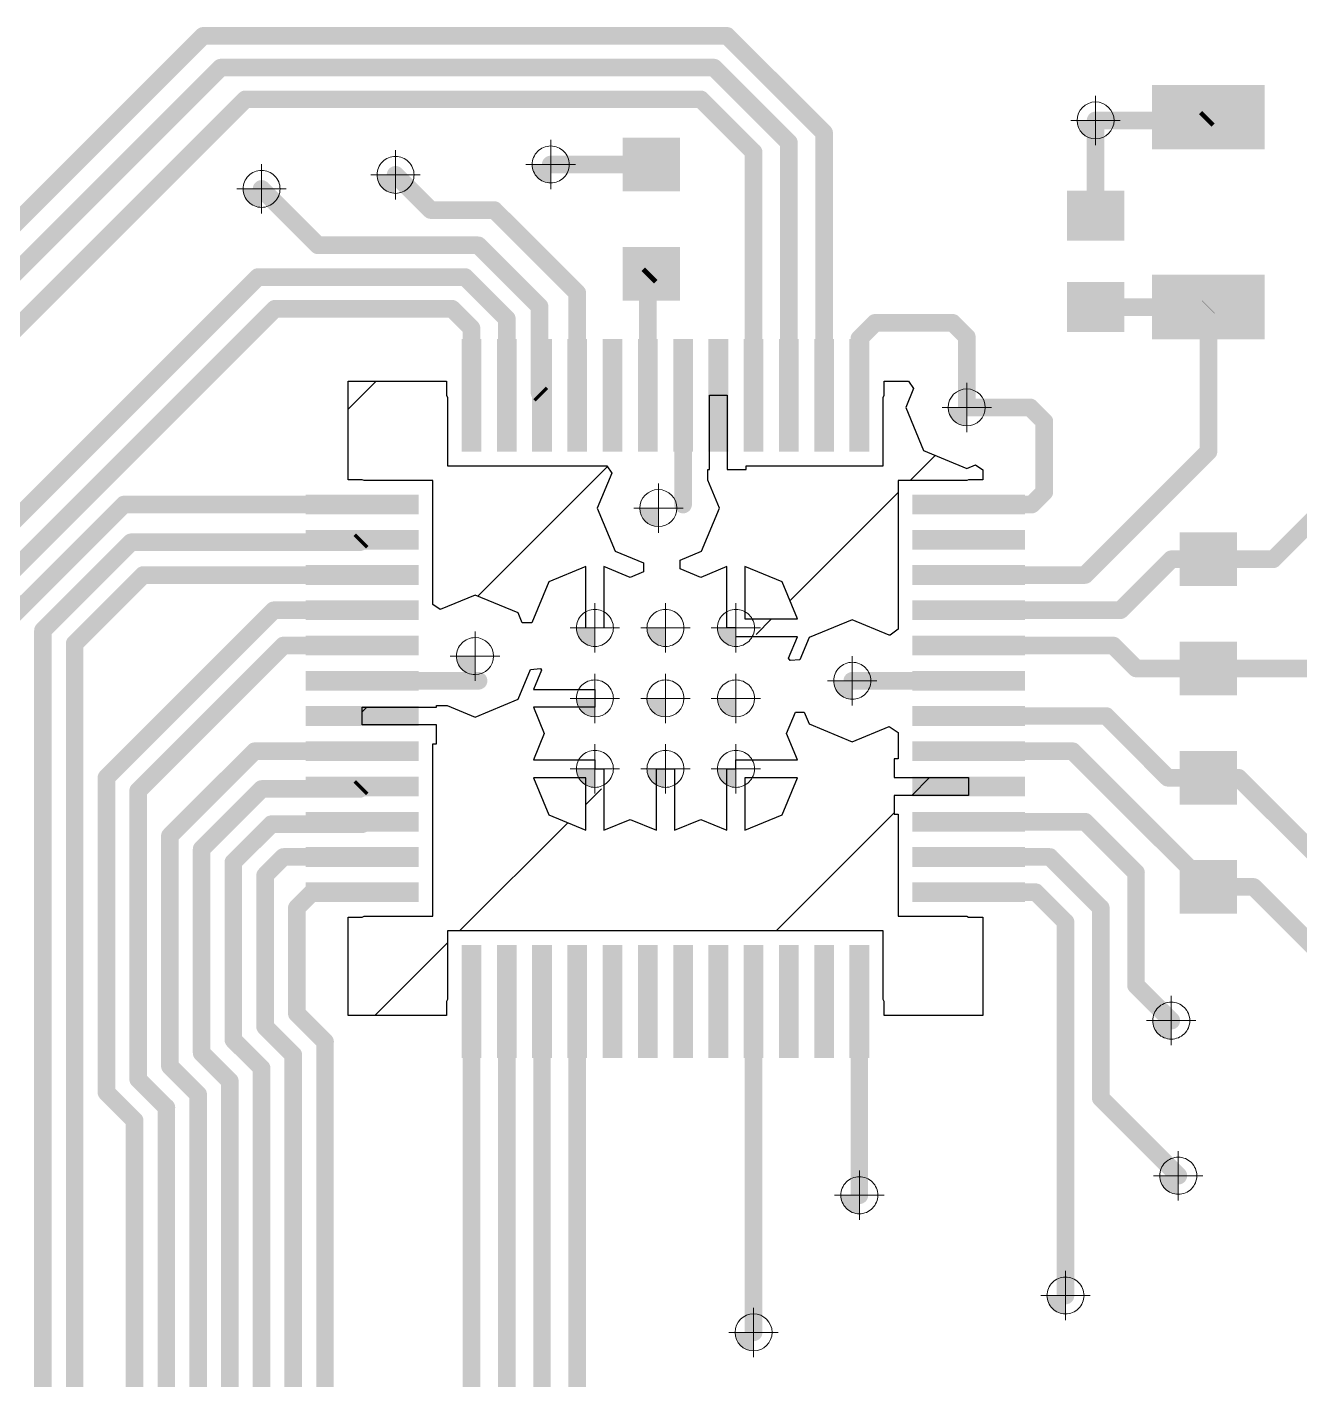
# Model space of a CAD drawing. Header units: millimetres. Extents: x 1557 to 2774, y 1107 to 1474.
# Drawn here: x 1693.35 to 1711.39, y 1402.87 to 1422.07 of the extents above; entities that cross this region are included whole.
import ezdxf

# ---------------------------------------------------------------- set-up
doc = ezdxf.new("R2010")
doc.units = ezdxf.units.MM
for name, color, linetype in [('PDF _Геометрия', 7, 'Continuous'), ('PDF _Сплошная заливка', 7, 'Continuous'), ('TopLayer', 1, 'Continuous')]:
    doc.layers.add(name, color=color, linetype=linetype)

msp = doc.modelspace()

# ---------------------------------------------------------------- hatches: boundary and pattern name
h = msp.add_hatch()
h.set_pattern_fill('ANSI31', color=256)
h.set_pattern_definition([(45, (43.5572, -8.7), (-2.245064, 2.245064), [])])
h.paths.add_polyline_path([(1705.697, 1410.452), (1705.697, 1410.898), (1705.643, 1410.898), (1705.643, 1411.165), (1706.697, 1411.165), (1706.697, 1411.419), (1705.643, 1411.419), (1705.643, 1411.686), (1705.697, 1411.686), (1705.697, 1412.06), (1705.572, 1412.143), (1705.047, 1411.926), (1704.435, 1412.179), (1704.366, 1412.346), (1704.241, 1412.346), (1704.114, 1412.042), (1704.269, 1411.669), (1703.669, 1411.669, -0.109718), (1703.697, 1411.542, -0.109718), (1703.669, 1411.415), (1704.269, 1411.415), (1704.051, 1410.888), (1703.524, 1410.67), (1703.524, 1411.27, -0.222109), (1703.27, 1411.27), (1703.27, 1410.67), (1702.897, 1410.824), (1702.524, 1410.67), (1702.524, 1411.27, -0.222109), (1702.27, 1411.27), (1702.27, 1410.67), (1701.897, 1410.824), (1701.524, 1410.67), (1701.524, 1411.27, -0.222109), (1701.27, 1411.27), (1701.27, 1410.67), (1700.743, 1410.888), (1700.525, 1411.415), (1701.125, 1411.415, -0.109718), (1701.097, 1411.542, -0.109718), (1701.125, 1411.669), (1700.525, 1411.669), (1700.68, 1412.042), (1700.525, 1412.415), (1701.125, 1412.415, -0.109718), (1701.097, 1412.542, -0.109718), (1701.125, 1412.669), (1700.525, 1412.669), (1700.639, 1412.944), (1700.625, 1412.966), (1700.484, 1412.952), (1700.309, 1412.529), (1699.697, 1412.276), (1699.301, 1412.44), (1699.151, 1412.44), (1699.151, 1412.419), (1698.097, 1412.419), (1698.097, 1412.165), (1699.151, 1412.165), (1699.151, 1411.898), (1699.097, 1411.898), (1699.097, 1410.952), (1699.097, 1409.952), (1699.097, 1409.452), (1698.125, 1409.452), (1698.097, 1409.44), (1697.897, 1409.44), (1697.897, 1408.042), (1699.295, 1408.042), (1699.295, 1408.242), (1699.307, 1408.27), (1699.307, 1409.242), (1705.487, 1409.242), (1705.487, 1408.27), (1705.499, 1408.242), (1705.499, 1408.042), (1706.897, 1408.042), (1706.897, 1409.44), (1706.697, 1409.44), (1706.669, 1409.452), (1705.697, 1409.452)])
h.paths.add_polyline_path([(1705.697, 1415.632), (1706.669, 1415.632), (1706.697, 1415.643), (1706.897, 1415.643), (1706.897, 1415.786), (1706.793, 1415.855), (1706.67, 1415.804), (1706.058, 1416.058), (1705.804, 1416.67), (1705.915, 1416.938), (1705.846, 1417.042), (1705.499, 1417.042), (1705.499, 1416.842), (1705.487, 1416.813), (1705.487, 1415.842), (1703.541, 1415.842), (1703.541, 1415.788), (1703.274, 1415.788), (1703.274, 1416.842), (1703.02, 1416.842), (1703.02, 1415.788), (1702.999, 1415.788), (1702.999, 1415.638), (1703.163, 1415.242), (1702.909, 1414.629), (1702.607, 1414.504), (1702.607, 1414.379), (1702.897, 1414.259), (1703.27, 1414.413), (1703.27, 1413.813, -0.222109), (1703.524, 1413.813), (1703.524, 1414.413), (1704.051, 1414.195), (1704.269, 1413.669), (1703.669, 1413.669, -0.109718), (1703.697, 1413.542, -0.109718), (1703.669, 1413.415), (1704.269, 1413.415), (1704.143, 1413.112), (1704.165, 1413.078), (1704.305, 1413.091), (1704.435, 1413.404), (1705.047, 1413.658), (1705.572, 1413.44), (1705.582, 1413.441), (1705.697, 1413.524), (1705.697, 1414.452)])
h.paths.add_polyline_path([(1701.431, 1415.242), (1701.637, 1415.738), (1701.567, 1415.842), (1699.307, 1415.842), (1699.307, 1416.813), (1699.295, 1416.842), (1699.295, 1417.042), (1697.897, 1417.042), (1697.897, 1415.643), (1698.097, 1415.643), (1698.125, 1415.632), (1699.097, 1415.632), (1699.097, 1414.452), (1699.097, 1413.872), (1699.201, 1413.802), (1699.697, 1414.008), (1700.309, 1413.754), (1700.367, 1413.614), (1700.503, 1413.614), (1700.743, 1414.195), (1701.27, 1414.413), (1701.27, 1413.813, -0.222109), (1701.524, 1413.813), (1701.524, 1414.413), (1701.897, 1414.259), (1702.087, 1414.338), (1702.087, 1414.463), (1701.685, 1414.629)])
h.paths.add_polyline_path([(1676.17, 1350.425), (1676.012, 1350.807), (1676.17, 1351.19), (1676.553, 1351.348), (1677.322, 1351.348), (1677.322, 1351.536), (1676.553, 1351.536), (1676.17, 1351.695), (1676.012, 1352.077), (1676.17, 1352.46), (1676.553, 1352.618), (1677.322, 1352.618), (1677.322, 1352.806), (1676.553, 1352.806), (1676.17, 1352.965), (1676.012, 1353.347), (1676.17, 1353.73), (1676.553, 1353.888), (1677.322, 1353.888), (1677.322, 1354.076), (1676.553, 1354.076), (1676.17, 1354.235), (1676.012, 1354.617), (1676.17, 1355), (1676.553, 1355.158), (1677.322, 1355.158), (1677.322, 1355.346), (1676.553, 1355.346), (1676.17, 1355.505), (1676.012, 1355.887), (1676.17, 1356.27), (1676.553, 1356.428), (1677.322, 1356.428), (1677.322, 1356.616), (1676.553, 1356.616), (1676.17, 1356.775), (1676.157, 1356.805), (1676.083, 1356.805), (1675.834, 1356.908), (1675.521, 1357.221), (1675.418, 1357.47), (1675.418, 1358.97), (1672.476, 1358.97), (1672.451, 1358.845), (1672.535, 1358.81), (1672.694, 1358.427), (1672.535, 1358.045), (1672.153, 1357.886), (1671.322, 1357.886), (1671.322, 1357.757), (1671.551, 1357.757), (1671.551, 1357.157), (1671.597, 1357.157, -0.169966), (1671.624, 1357.189, -0.766507), (1671.74, 1357.157), (1672.003, 1357.157, -0.257933), (1672.073, 1357.284), (1671.805, 1357.284), (1671.805, 1357.757), (1672.153, 1357.757), (1672.577, 1357.581), (1672.7, 1357.284), (1672.233, 1357.284, -0.257933), (1672.303, 1357.157, -0.257916), (1672.233, 1357.03), (1672.7, 1357.03), (1672.577, 1356.733), (1672.153, 1356.558), (1671.805, 1356.558), (1671.805, 1357.03), (1672.073, 1357.03, -0.257916), (1672.003, 1357.157), (1671.74, 1357.157, -0.267396), (1671.709, 1357.103, -0.766507), (1671.593, 1357.135), (1671.551, 1357.135), (1671.551, 1356.558), (1671.322, 1356.558), (1671.322, 1356.428), (1672.153, 1356.428), (1672.535, 1356.27), (1672.694, 1355.887), (1672.535, 1355.505), (1672.153, 1355.346), (1671.322, 1355.346), (1671.322, 1355.158), (1672.153, 1355.158), (1672.535, 1355), (1672.694, 1354.617), (1672.535, 1354.235), (1672.153, 1354.076), (1671.322, 1354.076), (1671.322, 1353.888), (1672.153, 1353.888), (1672.535, 1353.73), (1672.694, 1353.347), (1672.535, 1352.965), (1672.153, 1352.806), (1671.322, 1352.806), (1671.322, 1352.618), (1672.153, 1352.618), (1672.535, 1352.46), (1672.694, 1352.077), (1672.535, 1351.695), (1672.153, 1351.536), (1671.322, 1351.536), (1671.322, 1351.348), (1672.153, 1351.348), (1672.535, 1351.19), (1672.694, 1350.807), (1672.535, 1350.425), (1672.153, 1350.266), (1671.322, 1350.266), (1671.322, 1350.078), (1672.153, 1350.078), (1672.535, 1349.92), (1672.694, 1349.537), (1672.535, 1349.155), (1672.391, 1349.095), (1672.416, 1348.97), (1674.453, 1348.97), (1674.453, 1349.425, -0.414214), (1674.39, 1349.487, -1), (1674.515, 1349.487, -0.414214), (1674.453, 1349.425), (1674.453, 1348.97), (1676.289, 1348.97), (1676.314, 1349.095), (1676.17, 1349.155), (1676.012, 1349.537), (1676.17, 1349.92), (1676.541, 1350.073), (1676.541, 1350.271)])
h.paths.add_polyline_path([(1674.48, 1351.21), (1674.48, 1351.81, -0.222109), (1674.226, 1351.81), (1674.226, 1351.21), (1673.699, 1351.429), (1673.481, 1351.955), (1674.081, 1351.955, -0.109718), (1674.053, 1352.082, -0.109718), (1674.081, 1352.209), (1673.481, 1352.209), (1673.615, 1352.532), (1673.481, 1352.855), (1674.081, 1352.855, -0.109718), (1674.053, 1352.982, -0.109718), (1674.081, 1353.109), (1673.481, 1353.109), (1673.635, 1353.482), (1673.481, 1353.855), (1674.081, 1353.855, -0.109718), (1674.053, 1353.982, -0.109718), (1674.081, 1354.109), (1673.481, 1354.109), (1673.615, 1354.432), (1673.481, 1354.755), (1674.081, 1354.755, -0.109718), (1674.053, 1354.882, -0.109718), (1674.081, 1355.009), (1673.481, 1355.009), (1673.615, 1355.332), (1673.481, 1355.655), (1674.081, 1355.655, -0.109718), (1674.053, 1355.782, -0.109718), (1674.081, 1355.909), (1673.481, 1355.909), (1673.699, 1356.436), (1674.226, 1356.654), (1674.226, 1356.054, -0.222109), (1674.48, 1356.054), (1674.48, 1356.654), (1675.006, 1356.436), (1675.224, 1355.909), (1674.624, 1355.909, -0.109718), (1674.653, 1355.782, -0.109718), (1674.624, 1355.655), (1675.224, 1355.655), (1675.091, 1355.332), (1675.224, 1355.009), (1674.624, 1355.009, -0.109718), (1674.653, 1354.882, -0.109718), (1674.624, 1354.755), (1675.224, 1354.755), (1675.091, 1354.432), (1675.224, 1354.109), (1674.624, 1354.109, -0.109718), (1674.653, 1353.982, -0.109718), (1674.624, 1353.855), (1675.224, 1353.855), (1675.07, 1353.482), (1675.224, 1353.109), (1674.624, 1353.109, -0.109718), (1674.653, 1352.982, -0.109718), (1674.624, 1352.855), (1675.224, 1352.855), (1675.091, 1352.532), (1675.224, 1352.209), (1674.624, 1352.209, -0.109718), (1674.653, 1352.082, -0.109718), (1674.624, 1351.955), (1675.224, 1351.955), (1675.006, 1351.429)], flags=16)
h.paths.add_polyline_path([(1674.178, 1352.082, -1), (1674.528, 1352.082, -1)], flags=0)
h.paths.add_polyline_path([(1674.178, 1352.982, -1), (1674.528, 1352.982, -1)], flags=0)
h.paths.add_polyline_path([(1674.178, 1353.982, -1), (1674.528, 1353.982, -1)], flags=0)
h.paths.add_polyline_path([(1674.178, 1354.882, -1), (1674.528, 1354.882, -1)], flags=0)
h.paths.add_polyline_path([(1674.178, 1355.782, -1), (1674.528, 1355.782, -1)], flags=0)
at = {"layer": 'PDF _Сплошная заливка', "transparency": 33554559}
for points in [[(1708.235, 1420.742, 0.414208), (1708.497, 1420.479), (1708.497, 1420.479), (1708.497, 1420.479), (1708.497, 1420.742), (1708.497, 1420.742)], [(1700.508, 1420.116, 0.198956), (1700.584, 1419.931), (1700.584, 1419.931, 0.19888), (1700.77, 1419.854), (1700.77, 1419.854), (1700.77, 1419.854), (1700.77, 1420.116), (1700.77, 1420.116)], [(1698.308, 1419.97, 0.19888), (1698.384, 1419.784), (1698.384, 1419.784, 0.198906), (1698.57, 1419.707), (1698.57, 1419.707), (1698.57, 1419.707), (1698.57, 1419.97), (1698.57, 1419.97)], [(1696.408, 1419.77, 0.414259), (1696.67, 1419.508), (1696.67, 1419.508), (1696.67, 1419.508), (1696.67, 1419.77), (1696.67, 1419.77)], [(1706.408, 1416.67, 0.198956), (1706.484, 1416.484), (1706.484, 1416.484, 0.19888), (1706.67, 1416.408), (1706.67, 1416.408), (1706.67, 1416.408), (1706.67, 1416.67), (1706.67, 1416.67)], [(1702.035, 1415.242, 0.198988), (1702.111, 1415.056), (1702.111, 1415.056, 0.198988), (1702.297, 1414.979), (1702.297, 1414.979), (1702.297, 1414.979), (1702.297, 1415.242), (1702.297, 1415.242)], [(1701.135, 1413.542, 0.414186), (1701.397, 1413.279), (1701.397, 1413.279), (1701.397, 1413.279), (1701.397, 1413.542), (1701.397, 1413.542)], [(1702.135, 1413.542, 0.414208), (1702.397, 1413.279), (1702.397, 1413.279), (1702.397, 1413.279), (1702.397, 1413.542), (1702.397, 1413.542)], [(1703.135, 1413.542, 0.198988), (1703.211, 1413.356), (1703.211, 1413.356, 0.198988), (1703.397, 1413.279), (1703.397, 1413.279), (1703.397, 1413.279), (1703.397, 1413.542), (1703.397, 1413.542)], [(1699.435, 1413.142, 0.414259), (1699.697, 1412.879), (1699.697, 1412.879), (1699.697, 1412.879), (1699.697, 1413.142), (1699.697, 1413.142)], [(1704.785, 1412.792, 0.198988), (1704.861, 1412.606), (1704.861, 1412.606, 0.198988), (1705.047, 1412.529), (1705.047, 1412.529), (1705.047, 1412.529), (1705.047, 1412.792), (1705.047, 1412.792)], [(1701.135, 1412.542, 0.414236), (1701.397, 1412.279), (1701.397, 1412.279), (1701.397, 1412.279), (1701.397, 1412.542), (1701.397, 1412.542)], [(1702.135, 1412.542, 0.414259), (1702.397, 1412.279), (1702.397, 1412.279), (1702.397, 1412.279), (1702.397, 1412.542), (1702.397, 1412.542)], [(1703.135, 1412.542, 0.414208), (1703.397, 1412.279), (1703.397, 1412.279), (1703.397, 1412.279), (1703.397, 1412.542), (1703.397, 1412.542)], [(1701.135, 1411.542, 0.414186), (1701.397, 1411.279), (1701.397, 1411.279), (1701.397, 1411.279), (1701.397, 1411.542), (1701.397, 1411.542)], [(1702.135, 1411.542, 0.19888), (1702.211, 1411.356), (1702.211, 1411.356, 0.198956), (1702.397, 1411.279), (1702.397, 1411.279), (1702.397, 1411.279), (1702.397, 1411.542), (1702.397, 1411.542)], [(1703.135, 1411.542, 0.198988), (1703.211, 1411.356), (1703.211, 1411.356, 0.198988), (1703.397, 1411.279), (1703.397, 1411.279), (1703.397, 1411.279), (1703.397, 1411.542), (1703.397, 1411.542)], [(1709.308, 1407.97, 0.414259), (1709.57, 1407.707), (1709.57, 1407.707), (1709.57, 1407.707), (1709.57, 1407.97), (1709.57, 1407.97)], [(1709.408, 1405.77, 0.198797), (1709.484, 1405.584), (1709.484, 1405.584, 0.198898), (1709.67, 1405.507), (1709.67, 1405.507), (1709.67, 1405.507), (1709.67, 1405.77), (1709.67, 1405.77)], [(1704.885, 1405.493, 0.19888), (1704.961, 1405.307), (1704.961, 1405.307, 0.198956), (1705.147, 1405.23), (1705.147, 1405.23), (1705.147, 1405.23), (1705.147, 1405.493), (1705.147, 1405.493)], [(1707.808, 1404.07, 0.414158), (1708.07, 1403.807), (1708.07, 1403.807), (1708.07, 1403.807), (1708.07, 1404.07), (1708.07, 1404.07)], [(1703.385, 1403.547, 0.414208), (1703.647, 1403.284), (1703.647, 1403.284), (1703.647, 1403.284), (1703.647, 1403.547), (1703.647, 1403.547)]]:
    msp.add_hatch(color=7, dxfattribs=at).paths.add_polyline_path(points)

# ---------------------------------------------------------------- linework, layer by layer
at = {"layer": 'PDF _Геометрия', "lineweight": 9}
for points in [[(1708.759, 1420.742, 0.414036), (1708.497, 1421.004, 0.414036), (1708.235, 1420.742, 0.413811), (1708.497, 1420.479, 0.413811)], [(1701.033, 1420.116, 0.414315), (1700.77, 1420.379, 0.414315), (1700.508, 1420.116, 0.414315), (1700.77, 1419.854, 0.414315)], [(1698.833, 1419.97, 0.414315), (1698.57, 1420.232, 0.414315), (1698.308, 1419.97, 0.414315), (1698.57, 1419.707, 0.414315)], [(1696.933, 1419.77, 0.414315), (1696.67, 1420.032, 0.414315), (1696.408, 1419.77, 0.414315), (1696.67, 1419.508, 0.414315)], [(1706.933, 1416.67, 0.413758), (1706.67, 1416.933, 0.414036), (1706.407, 1416.67, 0.413811), (1706.67, 1416.407, 0.413532)], [(1702.56, 1415.242, 0.413811), (1702.297, 1415.504, 0.414036), (1702.034, 1415.242, 0.414036), (1702.297, 1414.979, 0.413811)], [(1701.659, 1413.542, 0.414315), (1701.397, 1413.804, 0.414315), (1701.134, 1413.542, 0.414315), (1701.397, 1413.279, 0.414315)], [(1702.66, 1413.542, 0.414315), (1702.397, 1413.804, 0.414315), (1702.135, 1413.542, 0.414315), (1702.397, 1413.279, 0.414315)], [(1703.66, 1413.542, 0.414315), (1703.397, 1413.804, 0.414315), (1703.135, 1413.542, 0.414315), (1703.397, 1413.279, 0.414315)], [(1699.96, 1413.142, 0.414036), (1699.697, 1413.404, 0.414315), (1699.434, 1413.142, 0.414315), (1699.697, 1412.879, 0.414036)], [(1705.31, 1412.792, 0.414315), (1705.047, 1413.054, 0.414315), (1704.785, 1412.792, 0.414315), (1705.047, 1412.529, 0.414315)], [(1701.659, 1412.542, 0.414315), (1701.397, 1412.804, 0.414315), (1701.134, 1412.542, 0.414036), (1701.397, 1412.279, 0.414036)], [(1702.66, 1412.542, 0.414315), (1702.397, 1412.804, 0.414315), (1702.135, 1412.542, 0.414036), (1702.397, 1412.279, 0.414036)], [(1703.66, 1412.542, 0.414315), (1703.397, 1412.804, 0.414315), (1703.135, 1412.542, 0.414036), (1703.397, 1412.279, 0.414036)], [(1701.659, 1411.542, 0.414315), (1701.397, 1411.804, 0.414315), (1701.134, 1411.542, 0.414315), (1701.397, 1411.279, 0.414315)], [(1702.66, 1411.542, 0.414315), (1702.397, 1411.804, 0.414315), (1702.135, 1411.542, 0.414315), (1702.397, 1411.279, 0.414315)], [(1703.66, 1411.542, 0.414315), (1703.397, 1411.804, 0.414315), (1703.135, 1411.542, 0.414315), (1703.397, 1411.279, 0.414315)], [(1709.833, 1407.97, 0.414315), (1709.57, 1408.232, 0.414315), (1709.308, 1407.97, 0.414315), (1709.57, 1407.708, 0.414315)], [(1709.932, 1405.77, 0.414315), (1709.67, 1406.032, 0.414315), (1709.407, 1405.77, 0.414315), (1709.67, 1405.507, 0.414315)], [(1705.409, 1405.493, 0.414315), (1705.147, 1405.755, 0.414315), (1704.885, 1405.493, 0.414315), (1705.147, 1405.23, 0.414315)], [(1708.333, 1404.07, 0.414315), (1708.07, 1404.332, 0.414315), (1707.808, 1404.07, 0.414315), (1708.07, 1403.808, 0.414315)], [(1703.909, 1403.547, 0.413811), (1703.647, 1403.81, 0.413811), (1703.385, 1403.547, 0.414036), (1703.647, 1403.284, 0.414036)]]:
    msp.add_lwpolyline(points, format="xyb", close=True, dxfattribs=at)
for points in [[(1708.497, 1420.392), (1708.497, 1421.092)], [(1708.847, 1420.742), (1708.147, 1420.742)], [(1700.77, 1419.767), (1700.77, 1420.466)], [(1698.57, 1419.62), (1698.57, 1420.32)], [(1696.67, 1419.42), (1696.67, 1420.12)], [(1701.12, 1420.116), (1700.42, 1420.116)], [(1698.92, 1419.97), (1698.22, 1419.97)], [(1697.02, 1419.77), (1696.32, 1419.77)], [(1706.67, 1416.32), (1706.67, 1417.02)], [(1707.02, 1416.67), (1706.32, 1416.67)], [(1702.297, 1414.892), (1702.297, 1415.592)], [(1702.647, 1415.242), (1701.947, 1415.242)], [(1701.397, 1413.192), (1701.397, 1413.892)], [(1702.397, 1413.192), (1702.397, 1413.892)], [(1703.397, 1413.192), (1703.397, 1413.892)], [(1699.697, 1412.792), (1699.697, 1413.492)], [(1701.747, 1413.542), (1701.047, 1413.542)], [(1702.747, 1413.542), (1702.047, 1413.542)], [(1703.747, 1413.542), (1703.047, 1413.542)], [(1700.047, 1413.142), (1699.347, 1413.142)], [(1705.047, 1412.442), (1705.047, 1413.142)], [(1701.397, 1412.192), (1701.397, 1412.892)], [(1702.397, 1412.192), (1702.397, 1412.892)], [(1703.397, 1412.192), (1703.397, 1412.892)], [(1705.397, 1412.792), (1704.697, 1412.792)], [(1701.747, 1412.542), (1701.047, 1412.542)], [(1702.747, 1412.542), (1702.047, 1412.542)], [(1703.747, 1412.542), (1703.047, 1412.542)], [(1701.397, 1411.192), (1701.397, 1411.892)], [(1702.397, 1411.192), (1702.397, 1411.892)], [(1703.397, 1411.192), (1703.397, 1411.892)], [(1701.747, 1411.542), (1701.047, 1411.542)], [(1702.747, 1411.542), (1702.047, 1411.542)], [(1703.747, 1411.542), (1703.047, 1411.542)], [(1709.57, 1407.62), (1709.57, 1408.32)], [(1709.92, 1407.97), (1709.22, 1407.97)], [(1709.67, 1405.42), (1709.67, 1406.12)], [(1705.147, 1405.143), (1705.147, 1405.843)], [(1710.02, 1405.77), (1709.32, 1405.77)], [(1705.497, 1405.493), (1704.797, 1405.493)], [(1708.07, 1403.72), (1708.07, 1404.42)], [(1708.42, 1404.07), (1707.72, 1404.07)], [(1703.647, 1403.197), (1703.647, 1403.897)], [(1703.997, 1403.547), (1703.297, 1403.547)]]:
    msp.add_lwpolyline(points, dxfattribs=at)
at = {"layer": 'TopLayer'}
for p, q in [((1697.897, 1415.643), (1697.897, 1417.042)), ((1697.897, 1417.042), (1699.295, 1417.042)), ((1699.295, 1417.042), (1699.295, 1416.842)), ((1705.499, 1416.842), (1705.499, 1417.042)), ((1705.499, 1417.042), (1705.846, 1417.042)), ((1705.915, 1416.938), (1705.804, 1416.67)), ((1705.846, 1417.042), (1705.915, 1416.938)), ((1699.295, 1416.842), (1699.307, 1416.813)), ((1699.307, 1416.813), (1699.307, 1415.842)), ((1703.02, 1415.788), (1703.02, 1416.842)), ((1703.02, 1416.842), (1703.274, 1416.842)), ((1703.274, 1416.842), (1703.274, 1415.788)), ((1705.487, 1416.813), (1705.499, 1416.842)), ((1705.487, 1415.842), (1705.487, 1416.813)), ((1705.804, 1416.67), (1706.058, 1416.058)), ((1706.058, 1416.058), (1706.67, 1415.804)), ((1699.307, 1415.842), (1701.567, 1415.842)), ((1701.567, 1415.842), (1701.637, 1415.738)), ((1702.999, 1415.638), (1702.999, 1415.788)), ((1702.999, 1415.788), (1703.02, 1415.788)), ((1703.274, 1415.788), (1703.541, 1415.788)), ((1703.541, 1415.788), (1703.541, 1415.842)), ((1703.541, 1415.842), (1705.487, 1415.842)), ((1706.67, 1415.804), (1706.793, 1415.855)), ((1706.793, 1415.855), (1706.897, 1415.786)), ((1706.897, 1415.786), (1706.897, 1415.643)), ((1698.097, 1415.643), (1697.897, 1415.643)), ((1698.125, 1415.632), (1698.097, 1415.643)), ((1699.097, 1415.632), (1698.125, 1415.632)), ((1699.097, 1414.452), (1699.097, 1415.632)), ((1701.637, 1415.738), (1701.431, 1415.242)), ((1703.163, 1415.242), (1702.999, 1415.638)), ((1706.669, 1415.632), (1705.697, 1415.632)), ((1705.697, 1415.632), (1705.697, 1414.452)), ((1706.697, 1415.643), (1706.669, 1415.632)), ((1706.897, 1415.643), (1706.697, 1415.643)), ((1701.431, 1415.242), (1701.685, 1414.629)), ((1702.909, 1414.629), (1703.163, 1415.242)), ((1701.685, 1414.629), (1702.087, 1414.463)), ((1702.607, 1414.504), (1702.909, 1414.629)), ((1699.097, 1413.872), (1699.097, 1414.452)), ((1701.27, 1414.413), (1700.743, 1414.195)), ((1701.27, 1413.542), (1701.27, 1414.413)), ((1701.897, 1414.259), (1701.524, 1414.413)), ((1701.524, 1414.413), (1701.524, 1413.542)), ((1702.087, 1414.463), (1702.087, 1414.338)), ((1702.607, 1414.379), (1702.607, 1414.504)), ((1703.27, 1414.413), (1702.897, 1414.259)), ((1703.27, 1413.542), (1703.27, 1414.413)), ((1704.051, 1414.195), (1703.524, 1414.413)), ((1703.524, 1414.413), (1703.524, 1413.669)), ((1705.697, 1414.452), (1705.697, 1413.524)), ((1702.087, 1414.338), (1701.897, 1414.259)), ((1702.897, 1414.259), (1702.607, 1414.379)), ((1700.743, 1414.195), (1700.503, 1413.614)), ((1704.269, 1413.669), (1704.051, 1414.195)), ((1699.201, 1413.802), (1699.097, 1413.872)), ((1699.697, 1414.008), (1699.201, 1413.802)), ((1700.309, 1413.754), (1699.697, 1414.008)), ((1700.367, 1413.614), (1700.309, 1413.754)), ((1703.524, 1413.669), (1704.269, 1413.669)), ((1705.047, 1413.658), (1704.435, 1413.404)), ((1705.572, 1413.44), (1705.047, 1413.658)), ((1700.503, 1413.614), (1700.367, 1413.614)), ((1703.397, 1413.542), (1703.27, 1413.542)), ((1705.697, 1413.524), (1705.582, 1413.441)), ((1704.269, 1413.415), (1703.397, 1413.415)), ((1704.143, 1413.112), (1704.269, 1413.415)), ((1704.435, 1413.404), (1704.305, 1413.091)), ((1705.582, 1413.441), (1705.572, 1413.44)), ((1704.165, 1413.078), (1704.143, 1413.112)), ((1704.305, 1413.091), (1704.165, 1413.078)), ((1700.309, 1412.529), (1700.484, 1412.952)), ((1700.484, 1412.952), (1700.625, 1412.966)), ((1700.639, 1412.944), (1700.525, 1412.669)), ((1700.625, 1412.966), (1700.639, 1412.944)), ((1699.697, 1412.276), (1700.309, 1412.529)), ((1700.525, 1412.669), (1701.397, 1412.669)), ((1701.397, 1412.669), (1701.397, 1412.415)), ((1698.097, 1412.165), (1698.097, 1412.419)), ((1698.097, 1412.419), (1699.151, 1412.419)), ((1699.151, 1412.419), (1699.151, 1412.44)), ((1699.151, 1412.44), (1699.301, 1412.44)), ((1699.301, 1412.44), (1699.697, 1412.276)), ((1701.397, 1412.415), (1700.525, 1412.415)), ((1700.525, 1412.415), (1700.68, 1412.042)), ((1704.114, 1412.042), (1704.241, 1412.346)), ((1704.241, 1412.346), (1704.366, 1412.346)), ((1704.366, 1412.346), (1704.435, 1412.179)), ((1699.151, 1412.165), (1698.097, 1412.165)), ((1699.151, 1411.898), (1699.151, 1412.165)), ((1704.435, 1412.179), (1705.047, 1411.926)), ((1705.047, 1411.926), (1705.572, 1412.143)), ((1705.572, 1412.143), (1705.697, 1412.06)), ((1700.68, 1412.042), (1700.525, 1411.669)), ((1704.269, 1411.669), (1704.114, 1412.042)), ((1705.697, 1412.06), (1705.697, 1411.686)), ((1699.097, 1410.952), (1699.097, 1411.898)), ((1699.097, 1411.898), (1699.151, 1411.898)), ((1700.525, 1411.669), (1701.397, 1411.669)), ((1701.397, 1411.669), (1701.397, 1411.542)), ((1701.397, 1411.542), (1701.524, 1411.542)), ((1701.524, 1411.542), (1701.524, 1410.67)), ((1702.27, 1410.67), (1702.27, 1411.542)), ((1702.27, 1411.542), (1702.524, 1411.542)), ((1702.524, 1411.542), (1702.524, 1410.67)), ((1703.27, 1410.67), (1703.27, 1411.542)), ((1703.27, 1411.542), (1703.397, 1411.542)), ((1703.397, 1411.542), (1703.397, 1411.669)), ((1703.397, 1411.669), (1704.269, 1411.669)), ((1705.697, 1411.686), (1705.643, 1411.686)), ((1705.643, 1411.686), (1705.643, 1411.419)), ((1701.27, 1411.415), (1700.525, 1411.415)), ((1700.525, 1411.415), (1700.743, 1410.888)), ((1701.27, 1410.67), (1701.27, 1411.415)), ((1704.269, 1411.415), (1703.524, 1411.415)), ((1703.524, 1411.415), (1703.524, 1410.67)), ((1704.051, 1410.888), (1704.269, 1411.415)), ((1705.643, 1411.419), (1706.697, 1411.419)), ((1706.697, 1411.419), (1706.697, 1411.165)), ((1706.697, 1411.165), (1705.643, 1411.165)), ((1705.643, 1411.165), (1705.643, 1410.898)), ((1699.097, 1409.952), (1699.097, 1410.952)), ((1700.743, 1410.888), (1701.27, 1410.67)), ((1701.524, 1410.67), (1701.897, 1410.824)), ((1701.897, 1410.824), (1702.27, 1410.67)), ((1702.524, 1410.67), (1702.897, 1410.824)), ((1702.897, 1410.824), (1703.27, 1410.67)), ((1703.524, 1410.67), (1704.051, 1410.888)), ((1705.643, 1410.898), (1705.697, 1410.898)), ((1705.697, 1410.898), (1705.697, 1410.452)), ((1705.697, 1410.452), (1705.697, 1409.452)), ((1699.097, 1409.452), (1699.097, 1409.952)), ((1697.897, 1408.042), (1697.897, 1409.44)), ((1697.897, 1409.44), (1698.097, 1409.44)), ((1698.097, 1409.44), (1698.125, 1409.452)), ((1698.125, 1409.452), (1699.097, 1409.452)), ((1705.697, 1409.452), (1706.669, 1409.452)), ((1706.669, 1409.452), (1706.697, 1409.44)), ((1706.697, 1409.44), (1706.897, 1409.44)), ((1706.897, 1409.44), (1706.897, 1408.042)), ((1705.487, 1409.242), (1699.307, 1409.242)), ((1699.307, 1409.242), (1699.307, 1408.27)), ((1705.487, 1408.27), (1705.487, 1409.242)), ((1699.307, 1408.27), (1699.295, 1408.242)), ((1705.499, 1408.242), (1705.487, 1408.27)), ((1699.295, 1408.242), (1699.295, 1408.042)), ((1705.499, 1408.042), (1705.499, 1408.242)), ((1699.295, 1408.042), (1697.897, 1408.042)), ((1706.897, 1408.042), (1705.499, 1408.042))]:
    msp.add_line(p, q, dxfattribs=at)
at = {"layer": 'TopLayer', "const_width": 0.25}
for points in [[(1690.87, 1416.97), (1695.841, 1421.941)], [(1695.841, 1421.941), (1703.271, 1421.941)], [(1703.271, 1421.941), (1704.647, 1420.566)], [(1691.32, 1416.72), (1696.091, 1421.491)], [(1696.091, 1421.491), (1703.085, 1421.491)], [(1703.085, 1421.491), (1704.147, 1420.429)], [(1691.77, 1416.37), (1696.441, 1421.041)], [(1696.441, 1421.041), (1702.899, 1421.041)], [(1702.899, 1421.041), (1703.647, 1420.293)], [(1708.497, 1420.742), (1710.051, 1420.742)], [(1708.497, 1419.389), (1708.497, 1420.742)], [(1710.051, 1420.742), (1710.097, 1420.788)], [(1704.147, 1416.842), (1704.147, 1420.429)], [(1704.647, 1416.842), (1704.647, 1420.566)], [(1703.647, 1416.842), (1703.647, 1420.293)], [(1700.77, 1420.116), (1702.197, 1420.116)], [(1698.57, 1419.97), (1699.07, 1419.47)], [(1696.67, 1419.77), (1697.47, 1418.97)], [(1699.07, 1419.47), (1699.97, 1419.47)], [(1699.97, 1419.47), (1701.147, 1418.293)], [(1697.47, 1418.97), (1699.743, 1418.97)], [(1699.743, 1418.97), (1700.612, 1418.101)], [(1692.22, 1414.12), (1696.62, 1418.52)], [(1696.62, 1418.52), (1699.556, 1418.52)], [(1699.556, 1418.52), (1700.147, 1417.929)], [(1702.147, 1418.517), (1702.197, 1418.567)], [(1702.147, 1416.842), (1702.147, 1418.517)], [(1701.147, 1416.842), (1701.147, 1418.293)], [(1692.67, 1413.879), (1696.861, 1418.07)], [(1696.861, 1418.07), (1699.37, 1418.07)], [(1699.37, 1418.07), (1699.647, 1417.793)], [(1700.147, 1416.842), (1700.147, 1417.929)], [(1700.612, 1416.877), (1700.612, 1418.101)], [(1708.497, 1418.094), (1710.096, 1418.094)], [(1710.096, 1418.094), (1710.097, 1418.095)], [(1710.097, 1416.042), (1710.097, 1418.095)], [(1699.647, 1416.842), (1699.647, 1417.793)], [(1705.147, 1417.647), (1705.37, 1417.87)], [(1705.37, 1417.87), (1706.47, 1417.87)], [(1706.47, 1417.87), (1706.67, 1417.67)], [(1705.147, 1416.842), (1705.147, 1417.647)], [(1706.67, 1416.67), (1706.67, 1417.67)], [(1700.612, 1416.877), (1700.647, 1416.842)], [(1702.647, 1415.292), (1702.647, 1416.842)], [(1706.67, 1416.67), (1707.57, 1416.67)], [(1707.57, 1416.67), (1707.77, 1416.47)], [(1707.77, 1415.47), (1707.77, 1416.47)], [(1708.347, 1414.292), (1710.097, 1416.042)], [(1707.592, 1415.292), (1707.77, 1415.47)], [(1711.016, 1414.516), (1712.12, 1415.62)], [(1693.12, 1413.693), (1694.719, 1415.292)], [(1694.719, 1415.292), (1698.097, 1415.292)], [(1706.697, 1415.292), (1707.592, 1415.292)], [(1693.57, 1413.506), (1694.82, 1414.757)], [(1694.82, 1414.757), (1698.062, 1414.757)], [(1698.062, 1414.757), (1698.097, 1414.792)], [(1708.847, 1413.792), (1709.572, 1414.516)], [(1709.572, 1414.516), (1710.097, 1414.516)], [(1710.097, 1414.516), (1711.016, 1414.516)], [(1694.02, 1413.32), (1694.992, 1414.292)], [(1694.992, 1414.292), (1698.097, 1414.292)], [(1706.697, 1414.292), (1708.347, 1414.292)], [(1694.47, 1411.418), (1696.844, 1413.792)], [(1696.844, 1413.792), (1698.097, 1413.792)], [(1706.697, 1413.792), (1708.847, 1413.792)], [(1693.57, 1399.855), (1693.57, 1413.506)], [(1694.02, 1399.668), (1694.02, 1413.32)], [(1694.92, 1411.231), (1696.98, 1413.292)], [(1696.98, 1413.292), (1698.097, 1413.292)], [(1706.697, 1413.292), (1708.747, 1413.292)], [(1708.747, 1413.292), (1709.072, 1412.967)], [(1709.072, 1412.967), (1710.097, 1412.967)], [(1710.097, 1412.967), (1711.773, 1412.967)], [(1698.097, 1412.792), (1699.747, 1412.792)], [(1705.047, 1412.792), (1706.697, 1412.792)], [(1706.697, 1412.292), (1708.647, 1412.292)], [(1708.647, 1412.292), (1709.522, 1411.416)], [(1695.37, 1410.591), (1696.571, 1411.792)], [(1696.571, 1411.792), (1698.097, 1411.792)], [(1706.697, 1411.792), (1708.172, 1411.792)], [(1708.172, 1411.792), (1710.097, 1409.867)], [(1694.47, 1406.952), (1694.47, 1411.418)], [(1709.522, 1411.416), (1710.097, 1411.416)], [(1710.097, 1411.416), (1710.524, 1411.416)], [(1710.524, 1411.416), (1715.97, 1405.97)], [(1694.92, 1407.138), (1694.92, 1411.231)], [(1695.82, 1410.404), (1696.672, 1411.257)], [(1696.672, 1411.257), (1698.062, 1411.257)], [(1698.062, 1411.257), (1698.097, 1411.292)], [(1696.27, 1410.218), (1696.809, 1410.757)], [(1696.809, 1410.757), (1698.097, 1410.757)], [(1698.097, 1410.757), (1698.097, 1410.792)], [(1706.697, 1410.792), (1708.348, 1410.792)], [(1708.348, 1410.792), (1709.07, 1410.07)], [(1695.37, 1407.324), (1695.37, 1410.591)], [(1695.82, 1407.511), (1695.82, 1410.404)], [(1696.72, 1410.031), (1696.98, 1410.292)], [(1696.98, 1410.292), (1698.097, 1410.292)], [(1706.697, 1410.292), (1707.848, 1410.292)], [(1707.848, 1410.292), (1708.57, 1409.57)], [(1696.27, 1407.697), (1696.27, 1410.218)], [(1709.07, 1408.47), (1709.07, 1410.07)], [(1696.72, 1407.884), (1696.72, 1410.031)], [(1710.097, 1409.867), (1710.737, 1409.867)], [(1710.737, 1409.867), (1715.234, 1405.37)], [(1697.17, 1409.57), (1697.392, 1409.792)], [(1697.392, 1409.792), (1698.097, 1409.792)], [(1706.697, 1409.792), (1707.648, 1409.792)], [(1707.648, 1409.792), (1708.07, 1409.37)], [(1697.17, 1408.07), (1697.17, 1409.57)], [(1708.57, 1406.87), (1708.57, 1409.57)], [(1708.07, 1404.07), (1708.07, 1409.37)], [(1709.07, 1408.47), (1709.57, 1407.97)], [(1699.647, 1392.543), (1699.647, 1408.242)], [(1700.147, 1391.725), (1700.147, 1408.242)], [(1700.647, 1391.589), (1700.647, 1408.242)], [(1701.147, 1391.452), (1701.147, 1408.242)], [(1703.647, 1403.547), (1703.647, 1408.242)], [(1705.147, 1405.493), (1705.147, 1408.242)], [(1697.17, 1408.07), (1697.57, 1407.67)], [(1696.72, 1407.884), (1697.12, 1407.484)], [(1696.27, 1407.697), (1696.67, 1407.297)], [(1697.57, 1391.103), (1697.57, 1407.67)], [(1695.82, 1407.511), (1696.22, 1407.111)], [(1697.12, 1391.289), (1697.12, 1407.484)], [(1695.37, 1407.324), (1695.77, 1406.924)], [(1696.67, 1391.475), (1696.67, 1407.297)], [(1694.92, 1407.138), (1695.32, 1406.738)], [(1696.22, 1391.662), (1696.22, 1407.111)], [(1694.47, 1406.952), (1694.87, 1406.552)], [(1695.77, 1391.848), (1695.77, 1406.924)], [(1708.57, 1406.87), (1709.67, 1405.77)], [(1695.32, 1392.384), (1695.32, 1406.738)], [(1694.87, 1392.57), (1694.87, 1406.552)]]:
    msp.add_lwpolyline(points, dxfattribs=at)
at = {"layer": 'TopLayer', "const_width": 0.125}
for points in [[(1695.779, 1421.941, 1), (1695.904, 1421.941, 1)], [(1695.779, 1421.941, 1), (1695.904, 1421.941, 1)], [(1703.209, 1421.941, 1), (1703.334, 1421.941, 1)], [(1703.209, 1421.941, 1), (1703.334, 1421.941, 1)], [(1696.029, 1421.491, 1), (1696.154, 1421.491, 1)], [(1696.029, 1421.491, 1), (1696.154, 1421.491, 1)], [(1703.022, 1421.491, 1), (1703.147, 1421.491, 1)], [(1703.022, 1421.491, 1), (1703.147, 1421.491, 1)], [(1696.379, 1421.041, 1), (1696.504, 1421.041, 1)], [(1696.379, 1421.041, 1), (1696.504, 1421.041, 1)], [(1702.836, 1421.041, 1), (1702.961, 1421.041, 1)], [(1702.836, 1421.041, 1), (1702.961, 1421.041, 1)], [(1708.435, 1420.742, 1), (1708.56, 1420.742, 1)], [(1708.435, 1420.742, 1), (1708.56, 1420.742, 1)], [(1709.988, 1420.742, 1), (1710.113, 1420.742, 1)], [(1709.988, 1420.742, 1), (1710.113, 1420.742, 1)], [(1710.035, 1420.788, 1), (1710.16, 1420.788, 1)], [(1704.085, 1420.429, 1), (1704.21, 1420.429, 1)], [(1704.085, 1420.429, 1), (1704.21, 1420.429, 1)], [(1704.585, 1420.566, 1), (1704.71, 1420.566, 1)], [(1704.585, 1420.566, 1), (1704.71, 1420.566, 1)], [(1703.585, 1420.293, 1), (1703.71, 1420.293, 1)], [(1703.585, 1420.293, 1), (1703.71, 1420.293, 1)], [(1700.708, 1420.116, 1), (1700.833, 1420.116, 1)], [(1702.135, 1420.116, 1), (1702.26, 1420.116, 1)], [(1698.508, 1419.97, 1), (1698.633, 1419.97, 1)], [(1696.608, 1419.77, 1), (1696.733, 1419.77, 1)], [(1699.008, 1419.47, 1), (1699.133, 1419.47, 1)], [(1699.008, 1419.47, 1), (1699.133, 1419.47, 1)], [(1699.908, 1419.47, 1), (1700.033, 1419.47, 1)], [(1699.908, 1419.47, 1), (1700.033, 1419.47, 1)], [(1708.435, 1419.389, 1), (1708.56, 1419.389, 1)], [(1697.408, 1418.97, 1), (1697.533, 1418.97, 1)], [(1697.408, 1418.97, 1), (1697.533, 1418.97, 1)], [(1699.68, 1418.97, 1), (1699.805, 1418.97, 1)], [(1699.68, 1418.97, 1), (1699.805, 1418.97, 1)], [(1696.558, 1418.52, 1), (1696.683, 1418.52, 1)], [(1696.558, 1418.52, 1), (1696.683, 1418.52, 1)], [(1699.494, 1418.52, 1), (1699.619, 1418.52, 1)], [(1699.494, 1418.52, 1), (1699.619, 1418.52, 1)], [(1702.085, 1418.517, 1), (1702.21, 1418.517, 1)], [(1702.085, 1418.517, 1), (1702.21, 1418.517, 1)], [(1702.135, 1418.567, 1), (1702.26, 1418.567, 1)], [(1701.085, 1418.293, 1), (1701.21, 1418.293, 1)], [(1701.085, 1418.293, 1), (1701.21, 1418.293, 1)], [(1696.798, 1418.07, 1), (1696.923, 1418.07, 1)], [(1696.798, 1418.07, 1), (1696.923, 1418.07, 1)], [(1699.308, 1418.07, 1), (1699.433, 1418.07, 1)], [(1699.308, 1418.07, 1), (1699.433, 1418.07, 1)], [(1700.085, 1417.929, 1), (1700.21, 1417.929, 1)], [(1700.085, 1417.929, 1), (1700.21, 1417.929, 1)], [(1700.55, 1418.101, 1), (1700.675, 1418.101, 1)], [(1700.55, 1418.101, 1), (1700.675, 1418.101, 1)], [(1708.435, 1418.094, 1), (1708.56, 1418.094, 1)], [(1710.033, 1418.094, 1), (1710.158, 1418.094, 1)], [(1710.033, 1418.094, 1), (1710.158, 1418.094, 1)], [(1710.035, 1418.095, 1), (1710.16, 1418.095, 1)], [(1710.035, 1418.095, 1), (1710.16, 1418.095, 1)], [(1699.585, 1417.793, 1), (1699.71, 1417.793, 1)], [(1699.585, 1417.793, 1), (1699.71, 1417.793, 1)], [(1705.308, 1417.87, 1), (1705.433, 1417.87, 1)], [(1705.308, 1417.87, 1), (1705.433, 1417.87, 1)], [(1706.408, 1417.87, 1), (1706.533, 1417.87, 1)], [(1706.408, 1417.87, 1), (1706.533, 1417.87, 1)], [(1705.085, 1417.647, 1), (1705.21, 1417.647, 1)], [(1705.085, 1417.647, 1), (1705.21, 1417.647, 1)], [(1706.608, 1417.67, 1), (1706.733, 1417.67, 1)], [(1706.608, 1417.67, 1), (1706.733, 1417.67, 1)], [(1699.585, 1416.842, 1), (1699.71, 1416.842, 1)], [(1700.085, 1416.842, 1), (1700.21, 1416.842, 1)], [(1700.55, 1416.877, 1), (1700.675, 1416.877, 1)], [(1700.55, 1416.877, 1), (1700.675, 1416.877, 1)], [(1700.585, 1416.842, 1), (1700.71, 1416.842, 1)], [(1701.085, 1416.842, 1), (1701.21, 1416.842, 1)], [(1702.085, 1416.842, 1), (1702.21, 1416.842, 1)], [(1702.585, 1416.842, 1), (1702.71, 1416.842, 1)], [(1703.585, 1416.842, 1), (1703.71, 1416.842, 1)], [(1704.085, 1416.842, 1), (1704.21, 1416.842, 1)], [(1704.585, 1416.842, 1), (1704.71, 1416.842, 1)], [(1705.085, 1416.842, 1), (1705.21, 1416.842, 1)], [(1706.608, 1416.67, 1), (1706.733, 1416.67, 1)], [(1706.608, 1416.67, 1), (1706.733, 1416.67, 1)], [(1707.508, 1416.67, 1), (1707.633, 1416.67, 1)], [(1707.508, 1416.67, 1), (1707.633, 1416.67, 1)], [(1707.708, 1416.47, 1), (1707.833, 1416.47, 1)], [(1707.708, 1416.47, 1), (1707.833, 1416.47, 1)], [(1710.035, 1416.042, 1), (1710.16, 1416.042, 1)], [(1710.035, 1416.042, 1), (1710.16, 1416.042, 1)], [(1707.708, 1415.47, 1), (1707.833, 1415.47, 1)], [(1707.708, 1415.47, 1), (1707.833, 1415.47, 1)], [(1694.656, 1415.292, 1), (1694.781, 1415.292, 1)], [(1694.656, 1415.292, 1), (1694.781, 1415.292, 1)], [(1698.035, 1415.292, 1), (1698.16, 1415.292, 1)], [(1702.585, 1415.292, 1), (1702.71, 1415.292, 1)], [(1706.635, 1415.292, 1), (1706.76, 1415.292, 1)], [(1707.529, 1415.292, 1), (1707.654, 1415.292, 1)], [(1707.529, 1415.292, 1), (1707.654, 1415.292, 1)], [(1694.758, 1414.757, 1), (1694.883, 1414.757, 1)], [(1694.758, 1414.757, 1), (1694.883, 1414.757, 1)], [(1698, 1414.757, 1), (1698.125, 1414.757, 1)], [(1698, 1414.757, 1), (1698.125, 1414.757, 1)], [(1698.035, 1414.792, 1), (1698.16, 1414.792, 1)], [(1709.509, 1414.516, 1), (1709.634, 1414.516, 1)], [(1709.509, 1414.516, 1), (1709.634, 1414.516, 1)], [(1710.035, 1414.516, 1), (1710.16, 1414.516, 1)], [(1710.035, 1414.516, 1), (1710.16, 1414.516, 1)], [(1710.954, 1414.516, 1), (1711.079, 1414.516, 1)], [(1710.954, 1414.516, 1), (1711.079, 1414.516, 1)], [(1694.929, 1414.292, 1), (1695.054, 1414.292, 1)], [(1694.929, 1414.292, 1), (1695.054, 1414.292, 1)], [(1698.035, 1414.292, 1), (1698.16, 1414.292, 1)], [(1706.635, 1414.292, 1), (1706.76, 1414.292, 1)], [(1708.285, 1414.292, 1), (1708.41, 1414.292, 1)], [(1708.285, 1414.292, 1), (1708.41, 1414.292, 1)], [(1696.781, 1413.792, 1), (1696.906, 1413.792, 1)], [(1696.781, 1413.792, 1), (1696.906, 1413.792, 1)], [(1698.035, 1413.792, 1), (1698.16, 1413.792, 1)], [(1706.635, 1413.792, 1), (1706.76, 1413.792, 1)], [(1708.785, 1413.792, 1), (1708.91, 1413.792, 1)], [(1708.785, 1413.792, 1), (1708.91, 1413.792, 1)], [(1693.508, 1413.506, 1), (1693.633, 1413.506, 1)], [(1693.508, 1413.506, 1), (1693.633, 1413.506, 1)], [(1693.958, 1413.32, 1), (1694.083, 1413.32, 1)], [(1693.958, 1413.32, 1), (1694.083, 1413.32, 1)], [(1696.918, 1413.292, 1), (1697.043, 1413.292, 1)], [(1696.918, 1413.292, 1), (1697.043, 1413.292, 1)], [(1698.035, 1413.292, 1), (1698.16, 1413.292, 1)], [(1706.635, 1413.292, 1), (1706.76, 1413.292, 1)], [(1708.685, 1413.292, 1), (1708.81, 1413.292, 1)], [(1708.685, 1413.292, 1), (1708.81, 1413.292, 1)], [(1709.009, 1412.967, 1), (1709.134, 1412.967, 1)], [(1709.009, 1412.967, 1), (1709.134, 1412.967, 1)], [(1710.035, 1412.967, 1), (1710.16, 1412.967, 1)], [(1710.035, 1412.967, 1), (1710.16, 1412.967, 1)], [(1698.035, 1412.792, 1), (1698.16, 1412.792, 1)], [(1699.685, 1412.792, 1), (1699.81, 1412.792, 1)], [(1704.985, 1412.792, 1), (1705.11, 1412.792, 1)], [(1706.635, 1412.792, 1), (1706.76, 1412.792, 1)], [(1706.635, 1412.292, 1), (1706.76, 1412.292, 1)], [(1708.585, 1412.292, 1), (1708.71, 1412.292, 1)], [(1708.585, 1412.292, 1), (1708.71, 1412.292, 1)], [(1696.509, 1411.792, 1), (1696.634, 1411.792, 1)], [(1696.509, 1411.792, 1), (1696.634, 1411.792, 1)], [(1698.035, 1411.792, 1), (1698.16, 1411.792, 1)], [(1706.635, 1411.792, 1), (1706.76, 1411.792, 1)], [(1708.11, 1411.792, 1), (1708.235, 1411.792, 1)], [(1708.11, 1411.792, 1), (1708.235, 1411.792, 1)], [(1694.408, 1411.418, 1), (1694.533, 1411.418, 1)], [(1694.408, 1411.418, 1), (1694.533, 1411.418, 1)], [(1709.46, 1411.416, 1), (1709.585, 1411.416, 1)], [(1709.46, 1411.416, 1), (1709.585, 1411.416, 1)], [(1710.035, 1411.416, 1), (1710.16, 1411.416, 1)], [(1710.035, 1411.416, 1), (1710.16, 1411.416, 1)], [(1710.461, 1411.416, 1), (1710.586, 1411.416, 1)], [(1710.461, 1411.416, 1), (1710.586, 1411.416, 1)], [(1694.858, 1411.231, 1), (1694.983, 1411.231, 1)], [(1694.858, 1411.231, 1), (1694.983, 1411.231, 1)], [(1696.61, 1411.257, 1), (1696.735, 1411.257, 1)], [(1696.61, 1411.257, 1), (1696.735, 1411.257, 1)], [(1698, 1411.257, 1), (1698.125, 1411.257, 1)], [(1698, 1411.257, 1), (1698.125, 1411.257, 1)], [(1698.035, 1411.292, 1), (1698.16, 1411.292, 1)], [(1696.746, 1410.757, 1), (1696.871, 1410.757, 1)], [(1696.746, 1410.757, 1), (1696.871, 1410.757, 1)], [(1698.035, 1410.792, 1), (1698.16, 1410.792, 1)], [(1698.035, 1410.757, 1), (1698.16, 1410.757, 1)], [(1698.035, 1410.757, 1), (1698.16, 1410.757, 1)], [(1706.635, 1410.792, 1), (1706.76, 1410.792, 1)], [(1708.286, 1410.792, 1), (1708.411, 1410.792, 1)], [(1708.286, 1410.792, 1), (1708.411, 1410.792, 1)], [(1695.308, 1410.591, 1), (1695.433, 1410.591, 1)], [(1695.308, 1410.591, 1), (1695.433, 1410.591, 1)], [(1695.758, 1410.404, 1), (1695.883, 1410.404, 1)], [(1695.758, 1410.404, 1), (1695.883, 1410.404, 1)], [(1696.918, 1410.292, 1), (1697.043, 1410.292, 1)], [(1696.918, 1410.292, 1), (1697.043, 1410.292, 1)], [(1698.035, 1410.292, 1), (1698.16, 1410.292, 1)], [(1706.635, 1410.292, 1), (1706.76, 1410.292, 1)], [(1707.786, 1410.292, 1), (1707.911, 1410.292, 1)], [(1707.786, 1410.292, 1), (1707.911, 1410.292, 1)], [(1696.208, 1410.218, 1), (1696.333, 1410.218, 1)], [(1696.208, 1410.218, 1), (1696.333, 1410.218, 1)], [(1709.008, 1410.07, 1), (1709.133, 1410.07, 1)], [(1709.008, 1410.07, 1), (1709.133, 1410.07, 1)], [(1696.658, 1410.031, 1), (1696.783, 1410.031, 1)], [(1696.658, 1410.031, 1), (1696.783, 1410.031, 1)], [(1710.035, 1409.867, 1), (1710.16, 1409.867, 1)], [(1710.035, 1409.867, 1), (1710.16, 1409.867, 1)], [(1710.674, 1409.867, 1), (1710.799, 1409.867, 1)], [(1710.674, 1409.867, 1), (1710.799, 1409.867, 1)], [(1697.329, 1409.792, 1), (1697.454, 1409.792, 1)], [(1697.329, 1409.792, 1), (1697.454, 1409.792, 1)], [(1698.035, 1409.792, 1), (1698.16, 1409.792, 1)], [(1706.635, 1409.792, 1), (1706.76, 1409.792, 1)], [(1707.586, 1409.792, 1), (1707.711, 1409.792, 1)], [(1707.586, 1409.792, 1), (1707.711, 1409.792, 1)], [(1697.108, 1409.57, 1), (1697.233, 1409.57, 1)], [(1697.108, 1409.57, 1), (1697.233, 1409.57, 1)], [(1708.508, 1409.57, 1), (1708.633, 1409.57, 1)], [(1708.508, 1409.57, 1), (1708.633, 1409.57, 1)], [(1708.008, 1409.37, 1), (1708.133, 1409.37, 1)], [(1708.008, 1409.37, 1), (1708.133, 1409.37, 1)], [(1709.008, 1408.47, 1), (1709.133, 1408.47, 1)], [(1709.008, 1408.47, 1), (1709.133, 1408.47, 1)], [(1699.585, 1408.242, 1), (1699.71, 1408.242, 1)], [(1700.085, 1408.242, 1), (1700.21, 1408.242, 1)], [(1700.585, 1408.242, 1), (1700.71, 1408.242, 1)], [(1701.085, 1408.242, 1), (1701.21, 1408.242, 1)], [(1703.585, 1408.242, 1), (1703.71, 1408.242, 1)], [(1705.085, 1408.242, 1), (1705.21, 1408.242, 1)], [(1697.108, 1408.07, 1), (1697.233, 1408.07, 1)], [(1697.108, 1408.07, 1), (1697.233, 1408.07, 1)], [(1709.508, 1407.97, 1), (1709.633, 1407.97, 1)], [(1696.658, 1407.884, 1), (1696.783, 1407.884, 1)], [(1696.658, 1407.884, 1), (1696.783, 1407.884, 1)], [(1696.208, 1407.697, 1), (1696.333, 1407.697, 1)], [(1696.208, 1407.697, 1), (1696.333, 1407.697, 1)], [(1697.508, 1407.67, 1), (1697.633, 1407.67, 1)], [(1697.508, 1407.67, 1), (1697.633, 1407.67, 1)], [(1695.758, 1407.511, 1), (1695.883, 1407.511, 1)], [(1695.758, 1407.511, 1), (1695.883, 1407.511, 1)], [(1697.058, 1407.484, 1), (1697.183, 1407.484, 1)], [(1697.058, 1407.484, 1), (1697.183, 1407.484, 1)], [(1695.308, 1407.324, 1), (1695.433, 1407.324, 1)], [(1695.308, 1407.324, 1), (1695.433, 1407.324, 1)], [(1696.608, 1407.297, 1), (1696.733, 1407.297, 1)], [(1696.608, 1407.297, 1), (1696.733, 1407.297, 1)], [(1694.858, 1407.138, 1), (1694.983, 1407.138, 1)], [(1694.858, 1407.138, 1), (1694.983, 1407.138, 1)], [(1696.158, 1407.111, 1), (1696.283, 1407.111, 1)], [(1696.158, 1407.111, 1), (1696.283, 1407.111, 1)], [(1694.408, 1406.952, 1), (1694.533, 1406.952, 1)], [(1694.408, 1406.952, 1), (1694.533, 1406.952, 1)], [(1695.708, 1406.924, 1), (1695.833, 1406.924, 1)], [(1695.708, 1406.924, 1), (1695.833, 1406.924, 1)], [(1708.508, 1406.87, 1), (1708.633, 1406.87, 1)], [(1708.508, 1406.87, 1), (1708.633, 1406.87, 1)], [(1695.258, 1406.738, 1), (1695.383, 1406.738, 1)], [(1695.258, 1406.738, 1), (1695.383, 1406.738, 1)], [(1694.808, 1406.552, 1), (1694.933, 1406.552, 1)], [(1694.808, 1406.552, 1), (1694.933, 1406.552, 1)], [(1709.608, 1405.77, 1), (1709.733, 1405.77, 1)], [(1705.085, 1405.493, 1), (1705.21, 1405.493, 1)], [(1708.008, 1404.07, 1), (1708.133, 1404.07, 1)], [(1703.585, 1403.547, 1), (1703.71, 1403.547, 1)]]:
    msp.add_lwpolyline(points, format="xyb", close=True, dxfattribs=at)
at = {"layer": 'TopLayer'}
for points in [[(1709.297, 1421.245), (1709.297, 1420.331), (1710.897, 1421.245), (1710.897, 1420.331)], [(1701.791, 1420.497), (1701.791, 1419.735), (1702.603, 1420.497), (1702.603, 1419.735)], [(1708.091, 1419.745), (1708.091, 1419.034), (1708.903, 1419.745), (1708.903, 1419.034)], [(1701.791, 1418.948), (1701.791, 1418.186), (1702.603, 1418.948), (1702.603, 1418.186)], [(1708.091, 1418.45), (1708.091, 1417.738), (1708.903, 1418.45), (1708.903, 1417.738)], [(1709.297, 1418.553), (1709.297, 1417.638), (1710.897, 1418.553), (1710.897, 1417.638)], [(1699.507, 1417.642), (1699.507, 1416.042), (1699.787, 1417.642), (1699.787, 1416.042)], [(1700.007, 1417.642), (1700.007, 1416.042), (1700.287, 1417.642), (1700.287, 1416.042)], [(1700.507, 1417.642), (1700.507, 1416.042), (1700.787, 1417.642), (1700.787, 1416.042)], [(1701.007, 1417.642), (1701.007, 1416.042), (1701.287, 1417.642), (1701.287, 1416.042)], [(1701.507, 1417.642), (1701.507, 1416.042), (1701.787, 1417.642), (1701.787, 1416.042)], [(1702.007, 1417.642), (1702.007, 1416.042), (1702.287, 1417.642), (1702.287, 1416.042)], [(1702.507, 1417.642), (1702.507, 1416.042), (1702.787, 1417.642), (1702.787, 1416.042)], [(1703.007, 1417.642), (1703.007, 1416.042), (1703.287, 1417.642), (1703.287, 1416.042)], [(1703.507, 1417.642), (1703.507, 1416.042), (1703.787, 1417.642), (1703.787, 1416.042)], [(1704.007, 1417.642), (1704.007, 1416.042), (1704.287, 1417.642), (1704.287, 1416.042)], [(1704.507, 1417.642), (1704.507, 1416.042), (1704.787, 1417.642), (1704.787, 1416.042)], [(1705.007, 1417.642), (1705.007, 1416.042), (1705.287, 1417.642), (1705.287, 1416.042)], [(1697.297, 1415.152), (1698.897, 1415.152), (1697.297, 1415.432), (1698.897, 1415.432)], [(1705.897, 1415.152), (1707.497, 1415.152), (1705.897, 1415.432), (1707.497, 1415.432)], [(1697.297, 1414.652), (1698.897, 1414.652), (1697.297, 1414.932), (1698.897, 1414.932)], [(1705.897, 1414.652), (1707.497, 1414.652), (1705.897, 1414.932), (1707.497, 1414.932)], [(1709.691, 1414.897), (1709.691, 1414.135), (1710.503, 1414.897), (1710.503, 1414.135)], [(1697.297, 1414.152), (1698.897, 1414.152), (1697.297, 1414.432), (1698.897, 1414.432)], [(1705.897, 1414.152), (1707.497, 1414.152), (1705.897, 1414.432), (1707.497, 1414.432)], [(1697.297, 1413.652), (1698.897, 1413.652), (1697.297, 1413.932), (1698.897, 1413.932)], [(1705.897, 1413.652), (1707.497, 1413.652), (1705.897, 1413.932), (1707.497, 1413.932)], [(1697.297, 1413.152), (1698.897, 1413.152), (1697.297, 1413.432), (1698.897, 1413.432)], [(1705.897, 1413.152), (1707.497, 1413.152), (1705.897, 1413.432), (1707.497, 1413.432)], [(1709.691, 1413.348), (1709.691, 1412.586), (1710.503, 1413.348), (1710.503, 1412.586)], [(1697.297, 1412.652), (1698.897, 1412.652), (1697.297, 1412.932), (1698.897, 1412.932)], [(1705.897, 1412.652), (1707.497, 1412.652), (1705.897, 1412.932), (1707.497, 1412.932)], [(1697.297, 1412.152), (1698.897, 1412.152), (1697.297, 1412.432), (1698.897, 1412.432)], [(1705.897, 1412.152), (1707.497, 1412.152), (1705.897, 1412.432), (1707.497, 1412.432)], [(1697.297, 1411.652), (1698.897, 1411.652), (1697.297, 1411.932), (1698.897, 1411.932)], [(1705.897, 1411.652), (1707.497, 1411.652), (1705.897, 1411.932), (1707.497, 1411.932)], [(1709.691, 1411.797), (1709.691, 1411.035), (1710.503, 1411.797), (1710.503, 1411.035)], [(1697.297, 1411.152), (1698.897, 1411.152), (1697.297, 1411.432), (1698.897, 1411.432)], [(1705.897, 1411.152), (1707.497, 1411.152), (1705.897, 1411.432), (1707.497, 1411.432)], [(1697.297, 1410.652), (1698.897, 1410.652), (1697.297, 1410.932), (1698.897, 1410.932)], [(1705.897, 1410.652), (1707.497, 1410.652), (1705.897, 1410.932), (1707.497, 1410.932)], [(1697.297, 1410.152), (1698.897, 1410.152), (1697.297, 1410.432), (1698.897, 1410.432)], [(1705.897, 1410.152), (1707.497, 1410.152), (1705.897, 1410.432), (1707.497, 1410.432)], [(1709.691, 1410.248), (1709.691, 1409.486), (1710.503, 1410.248), (1710.503, 1409.486)], [(1697.297, 1409.652), (1698.897, 1409.652), (1697.297, 1409.932), (1698.897, 1409.932)], [(1705.897, 1409.652), (1707.497, 1409.652), (1705.897, 1409.932), (1707.497, 1409.932)], [(1699.507, 1409.042), (1699.507, 1407.442), (1699.787, 1409.042), (1699.787, 1407.442)], [(1700.007, 1409.042), (1700.007, 1407.442), (1700.287, 1409.042), (1700.287, 1407.442)], [(1700.507, 1409.042), (1700.507, 1407.442), (1700.787, 1409.042), (1700.787, 1407.442)], [(1701.007, 1409.042), (1701.007, 1407.442), (1701.287, 1409.042), (1701.287, 1407.442)], [(1701.507, 1409.042), (1701.507, 1407.442), (1701.787, 1409.042), (1701.787, 1407.442)], [(1702.007, 1409.042), (1702.007, 1407.442), (1702.287, 1409.042), (1702.287, 1407.442)], [(1702.507, 1409.042), (1702.507, 1407.442), (1702.787, 1409.042), (1702.787, 1407.442)], [(1703.007, 1409.042), (1703.007, 1407.442), (1703.287, 1409.042), (1703.287, 1407.442)], [(1703.507, 1409.042), (1703.507, 1407.442), (1703.787, 1409.042), (1703.787, 1407.442)], [(1704.007, 1409.042), (1704.007, 1407.442), (1704.287, 1409.042), (1704.287, 1407.442)], [(1704.507, 1409.042), (1704.507, 1407.442), (1704.787, 1409.042), (1704.787, 1407.442)], [(1705.007, 1409.042), (1705.007, 1407.442), (1705.287, 1409.042), (1705.287, 1407.442)]]:
    msp.add_solid(points, dxfattribs=at)

doc.saveas('drawing.dxf')
